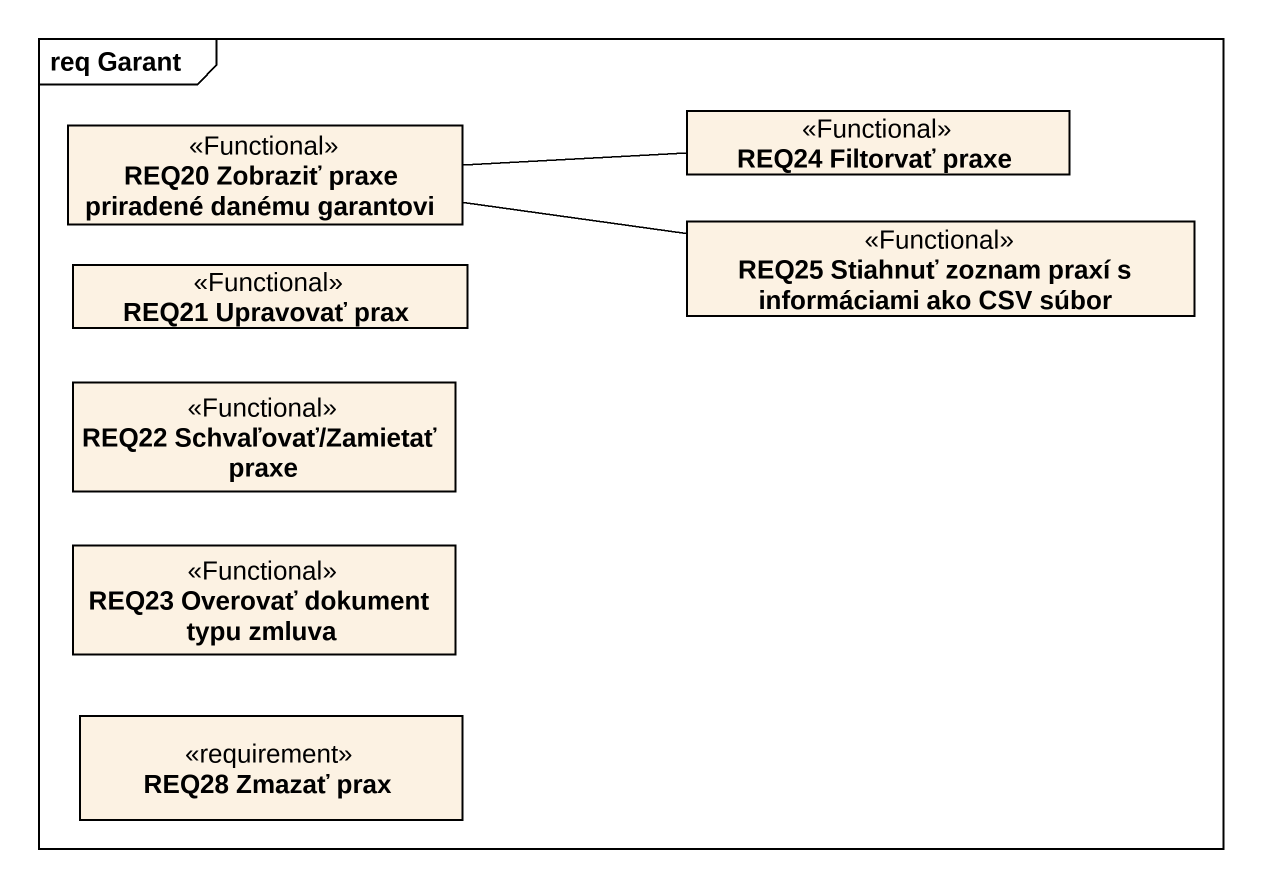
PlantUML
@startuml
mainframe req Garant
hide circle
hide empty members
class "REQ20 Zobraziť praxe priradené danému garantovi" as REQ20_Zobraziť_praxe <<Functional>>
class "REQ24 Filtorvať praxe" as REQ24_Filtorvať_praxe <<Functional>>
class "REQ25 Stiahnuť zoznam praxí s informáciami ako CSV súbor" as REQ25_Stiahnuť_zoznam_praxí <<Functional>>
class "REQ21 Upravovať prax" as REQ21_Upravovať_prax <<Functional>>
class "REQ22 Schvaľovať/Zamietať praxe" as REQ22_Schvaľovať_Zamietať <<Functional>>
class "REQ23 Overovať dokument typu zmluva" as REQ23_Overovať_dokument <<Functional>>
class "REQ28 Zmazať prax" as REQ28_Zmazať_prax <<requirement>>
REQ20_Zobraziť_praxe -right- REQ24_Filtorvať_praxe
REQ20_Zobraziť_praxe -right- REQ25_Stiahnuť_zoznam_praxí
@enduml
